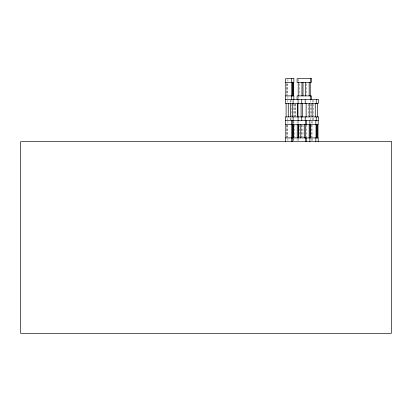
<?xml version="1.0" encoding="UTF-8"?>
<svg xmlns="http://www.w3.org/2000/svg" width="412" height="412" viewBox="0 0 412 412"><rect width="100%" height="100%" fill="white"/><g stroke="black" fill="none" stroke-linecap="round" stroke-linejoin="round"><path stroke-width="0.31" stroke-dasharray="2.06 1.54" d="M313.439 104.102L313.439 116.266M313.347 100.312L313.347 102.202M313.347 118.167L313.347 120.057M312.775 100.312L312.775 102.202M312.775 118.167L312.775 120.057M312.234 121.319L312.234 123.837M312.234 138.545L312.234 141.064M312.018 125.109L312.018 137.273M311.405 121.319L311.405 123.837M311.405 138.545L311.405 141.064M311.354 125.109L311.354 137.273M311.276 104.102L311.276 116.266M310.627 100.312L310.627 102.202M310.627 118.167L310.627 120.057M310.514 104.102L310.514 116.266M308.475 104.102L308.475 116.266M306.518 83.734L306.518 95.26M306.518 125.109L306.518 137.273M303.011 125.109L303.011 137.273M301.945 125.109L301.945 137.273M301.8 125.109L301.8 137.273M299.287 83.734L299.287 95.26M299.287 125.109L299.287 137.273M298.17 79.3L298.17 81.823M298.17 96.526L298.17 99.05M298.17 121.319L298.17 123.837M298.17 138.545L298.17 141.064M297.103 121.319L297.103 123.837M297.103 138.545L297.103 141.064M295.27 104.102L295.27 116.266M295.049 104.102L295.049 116.905M294.575 125.109L294.575 137.273M294.513 104.102L294.513 116.266M293.88 121.319L293.88 123.837M293.88 138.545L293.88 141.064M293.406 121.319L293.406 123.837M293.406 138.545L293.406 141.064M293.231 104.102L293.231 116.266M291.068 104.102L291.068 116.266M290.97 100.312L290.97 102.202M290.97 118.167L290.97 120.057M290.398 100.312L290.398 102.202M290.398 118.167L290.398 120.057M287.926 79.3L287.926 81.823M287.926 96.526L287.926 99.05M287.926 121.319L287.926 123.837M287.926 138.545L287.926 141.064M287.725 83.734L287.725 95.26M287.725 125.109L287.725 137.273M287.514 100.312L287.514 102.202M287.514 118.167L287.514 120.057M287.056 83.734L287.056 95.26M287.056 125.109L287.056 137.273M286.438 83.734L286.438 95.26M286.438 125.109L286.438 137.273"/><path stroke-width="0.62" d="M318.188 120.685L318.188 124.47L285.557 124.47L285.557 120.685M318.188 141.697L318.188 137.912L285.557 137.912L285.557 141.697M317.976 124.47L317.976 137.912M317.642 103.464L317.642 116.905M317.307 124.47L317.307 137.912M316.689 124.47L316.689 137.912M316.236 99.678L316.236 103.464M316.236 116.905L316.236 120.685M316.025 124.47L316.025 137.912M315.824 120.685L315.824 124.47M315.824 137.912L315.824 141.697M315.257 103.464L315.257 116.905M312.152 103.464L312.152 116.905M311.405 99.678L311.405 95.898L297.103 95.898L297.103 99.678M310.339 78.671L310.339 82.451M310.339 95.898L310.339 99.678M310.241 82.451L310.241 95.898M310.241 124.47L310.241 137.912M310.066 124.47L310.066 137.912M309.865 120.685L309.865 124.47M309.865 137.912L309.865 141.697M309.237 103.464L309.237 116.905M309.175 82.451L309.175 95.898M309.175 124.47L309.175 137.912M306.641 120.685L306.641 124.47M306.641 137.912L306.641 141.697M306.131 103.464L306.131 116.905M305.575 120.685L305.575 124.47M305.575 137.912L305.575 141.697M305.452 82.451L305.452 95.898M305.524 124.47L305.524 137.912M305.199 99.678L305.199 103.464M305.199 116.905L305.199 120.685M304.458 124.47L304.458 137.912M303.011 82.451L303.011 95.898M302.676 103.464L302.676 116.905M301.945 82.451L301.945 95.898M301.744 99.678L301.744 103.464M301.744 116.905L301.744 120.685M301.074 103.464L301.074 116.905M300.739 124.47L300.739 137.912M298.293 124.47L298.293 137.912M298.221 82.451L298.221 95.898M298.221 124.47L298.221 137.912M298.082 99.678L298.082 103.464M298.082 116.905L298.082 120.685M297.969 103.464L297.969 116.905M297.433 103.464L297.433 116.905M297.227 124.47L297.227 137.912M293.88 99.678L293.88 95.898L285.557 95.898L285.557 99.678M293.679 82.451L293.679 95.898M293.509 124.47L293.509 137.912M293.117 99.678L293.117 103.464M293.117 116.905L293.117 120.685M293.014 82.451L293.014 95.898M293.014 124.47L293.014 137.912M292.469 103.464L292.469 116.905M292.391 82.451L292.391 95.898M292.34 120.685L292.34 141.697M291.727 82.451L291.727 95.898M291.727 124.47L291.727 137.912M291.511 78.671L291.511 82.451M291.511 95.898L291.511 99.678M291.511 120.685L291.511 124.47M291.511 137.912L291.511 141.697M290.306 103.464L290.306 116.905M288.266 103.464L288.266 116.905M286.103 103.464L286.103 116.905M285.774 82.451L285.774 95.898M285.774 124.47L285.774 137.912M293.88 78.671L285.557 78.671L285.557 82.451L293.88 82.451L293.88 78.671M311.405 78.671L297.103 78.671L297.103 82.451L311.405 82.451L311.405 78.671M318.316 99.678L285.434 99.678L285.434 103.464L318.316 103.464L318.316 99.678M318.316 116.905L285.434 116.905L285.434 120.685L318.316 120.685L318.316 116.905M391.4 141.697L20.6 141.697L20.6 333.329L391.4 333.329L391.4 141.697"/></g></svg>
